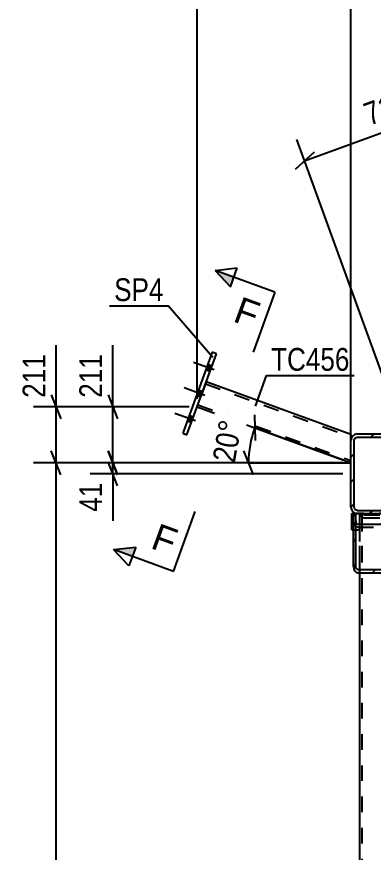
# Model space of a CAD drawing. Header units: millimetres. Extents: x -141 to 1048, y -561 to 280.
# Drawn here: x 791.9 to 836.8, y -203.4 to -98.4 of the extents above; entities that cross this region are included whole.
import ezdxf

# ---------------------------------------------------------------- set-up
doc = ezdxf.new("R2010")
doc.units = ezdxf.units.MM
doc.linetypes.add('DXK_LINE_DOT2', pattern=[3.9198, 1.9599, -1.9599])
doc.styles.add('Arial', font='ARIAL.TTF', dxfattribs={"height": 0.2})
doc.styles.add('Arial Narrow', font='ARIALN.TTF', dxfattribs={"height": 0.2})

# ---------------------------------------------------------------- blocks, each defined once
blk = doc.blocks.new('Part-389626618-1881 - 1833')
at = {"color": 7, "linetype": 'DXK_LINE_DOT2'}
for p, q in [((815.76, -144.3), (814.62, -147.43)), ((815.67, -144.55), (833.98, -151.21)), ((814.71, -147.18), (833.98, -154.19)), ((833.98, -150.93), (833.98, -151.09)), ((833.98, -154.48), (833.98, -151.65))]:
    blk.add_line(p, q, dxfattribs=at)
at = {"color": 2, "linetype": 'Continuous'}
for p, q in [((833.98, -150.93), (815.76, -144.3)), ((814.62, -147.43), (833.98, -154.48)), ((833.98, -150.93), (833.98, -151.09)), ((833.98, -151.09), (833.98, -151.5)), ((833.98, -151.5), (833.98, -151.65))]:
    blk.add_line(p, q, dxfattribs=at)
blk = doc.blocks.new('Part-389626618-1850 - 1833')
at = {"linetype": 'Continuous'}
h = blk.add_hatch(dxfattribs=at)
h.set_pattern_fill('', scale=0.7, style=0, pattern_type=0)
h.set_pattern_definition([(45, (833.9813, -160.047), (-1.57154, 1.57154), [])])
h.paths.add_polyline_path([(833.98, -151.65), (833.98, -160.05), (834.04, -160.35), (834.22, -160.61), (834.48, -160.79), (834.78, -160.85), (839.85, -160.85), (840.15, -160.79), (840.41, -160.61), (840.59, -160.35), (840.65, -160.05), (840.65, -151.65), (840.59, -151.34), (840.41, -151.08), (840.15, -150.91), (839.85, -150.85), (834.78, -150.85), (834.48, -150.91), (834.22, -151.08), (834.04, -151.34)])
h.paths.add_polyline_path([(834.5, -151.36), (834.63, -151.28), (834.78, -151.25), (839.85, -151.25), (840, -151.28), (840.13, -151.36), (840.22, -151.49), (840.25, -151.65), (840.25, -160.05), (840.22, -160.2), (840.13, -160.33), (840, -160.42), (839.85, -160.45), (834.78, -160.45), (834.63, -160.42), (834.5, -160.33), (834.41, -160.2), (834.38, -160.05), (834.38, -151.65), (834.41, -151.49)])
at = {"color": 2, "linetype": 'Continuous'}
for p, q in [((834.78, -150.85), (834.48, -150.91)), ((834.78, -150.85), (839.85, -150.85)), ((840.15, -150.91), (839.85, -150.85)), ((834.04, -151.34), (833.98, -151.65)), ((833.98, -160.05), (833.98, -151.65)), ((834.38, -151.65), (834.41, -151.49)), ((834.38, -160.05), (834.38, -151.65)), ((834.63, -151.28), (834.78, -151.25)), ((834.78, -151.25), (839.85, -151.25)), ((839.85, -151.25), (840, -151.28)), ((840.22, -151.49), (840.25, -151.65)), ((840.25, -160.05), (840.25, -151.65)), ((840.65, -151.65), (840.59, -151.34)), ((840.65, -160.05), (840.65, -151.65)), ((833.98, -160.05), (834.04, -160.35)), ((834.41, -160.2), (834.38, -160.05)), ((834.78, -160.45), (834.63, -160.42)), ((834.78, -160.45), (839.85, -160.45)), ((840, -160.42), (839.85, -160.45)), ((840.25, -160.05), (840.22, -160.2)), ((840.59, -160.35), (840.65, -160.05)), ((834.48, -160.79), (834.78, -160.85)), ((834.78, -160.85), (839.85, -160.85)), ((839.85, -160.85), (840.15, -160.79))]:
    blk.add_line(p, q, dxfattribs=at)
for centre, radius, start, end in [((834.78, -151.65), 0.8, 112.5, 157.5), ((839.85, -151.65), 0.8, 22.5, 67.5), ((834.78, -151.65), 0.4, 112.5, 157.5), ((839.85, -151.65), 0.4, 22.5, 67.5), ((834.78, -160.05), 0.8, 202.5, 247.5), ((834.78, -160.05), 0.4, 202.5, 247.5), ((839.85, -160.05), 0.4, 292.5, 337.5), ((839.85, -160.05), 0.8, 292.5, 337.5)]:
    blk.add_arc(centre, radius, start, end, dxfattribs=at)
blk = doc.blocks.new('Part-389626618-1861 - 1833')
at = {"color": 2, "linetype": 'Continuous'}
for p, q in [((834.11, -160.85), (834.11, -160.85)), ((834.11, -160.85), (834.31, -160.85)), ((834.11, -162.89), (834.11, -160.85)), ((834.58, -160.85), (834.78, -160.85)), ((835.11, -162.18), (835.11, -160.85)), ((834.11, -162.89), (834.31, -162.89))]:
    blk.add_line(p, q, dxfattribs=at)
at = {"color": 7, "linetype": 'DXK_LINE_DOT2'}
for p, q in [((835.11, -160.85), (834.11, -160.85)), ((834.11, -160.85), (834.11, -160.85)), ((834.31, -160.85), (834.58, -160.85)), ((834.78, -160.85), (835.11, -160.85)), ((835.11, -160.85), (835.11, -160.85)), ((835.11, -160.85), (835.11, -160.85)), ((835.11, -162.89), (835.11, -162.18)), ((834.11, -162.89), (835.11, -162.89)), ((834.31, -162.89), (835.11, -162.89))]:
    blk.add_line(p, q, dxfattribs=at)
blk = doc.blocks.new('Part-389626618-1926 - 1833')
at = {"color": 2, "linetype": 'Continuous'}
for p, q in [((816.54, -140.59), (812.84, -150.77)), ((817.05, -140.77), (816.54, -140.59)), ((813.34, -150.95), (817.05, -140.77)), ((812.84, -150.77), (813.34, -150.95))]:
    blk.add_line(p, q, dxfattribs=at)
blk = doc.blocks.new('Part-389626618-1955 - 1833')
at = {"color": 7, "linetype": 'DXK_LINE_DOT2'}
for p, q in [((839.51, -160.85), (835.11, -160.85)), ((835.11, -160.85), (835.15, -160.85)), ((835.11, -166.89), (835.11, -160.85)), ((835.15, -160.85), (835.16, -160.92)), ((835.38, -166.89), (835.38, -160.85)), ((835.46, -160.89), (835.44, -160.85)), ((835.44, -161.34), (835.55, -161.37)), ((835.55, -160.98), (835.46, -160.89)), ((835.65, -161.01), (835.55, -160.98)), ((835.55, -161.37), (835.65, -161.4)), ((835.65, -161.01), (838.98, -161.01)), ((835.65, -161.4), (838.98, -161.4)), ((839.08, -160.98), (838.98, -161.01)), ((838.98, -161.4), (839.17, -161.34)), ((839.17, -160.89), (839.08, -160.98)), ((839.19, -160.85), (839.17, -160.89)), ((839.17, -161.34), (839.19, -161.34)), ((839.25, -166.89), (839.25, -160.85)), ((839.47, -160.92), (839.48, -160.85)), ((839.51, -166.89), (839.51, -160.85))]:
    blk.add_line(p, q, dxfattribs=at)
for centre, start, end in [((835.84, -160.75), 193.2949, 235.5336), ((838.78, -160.75), 304.4664, 346.7051)]:
    blk.add_arc(centre, 0.709, start, end, dxfattribs=at)
blk = doc.blocks.new('Part-389626618-1891 - 1833')
at = {"color": 7, "linetype": 'DXK_LINE_DOT2'}
for p, q in [((835.11, -160.85), (839.51, -160.85)), ((835.11, -160.85), (835.16, -160.85)), ((835.11, -168.29), (835.11, -160.85)), ((835.38, -257.18), (835.38, -160.85)), ((839.25, -257.18), (839.25, -160.85)), ((839.51, -168.29), (839.51, -160.85)), ((835.11, -257.18), (835.11, -249.74)), ((839.51, -257.18), (839.51, -249.74)), ((835.11, -257.18), (839.51, -257.18))]:
    blk.add_line(p, q, dxfattribs=at)
at = {"color": 2, "linetype": 'Continuous'}
for p, q in [((835.11, -249.74), (835.11, -168.29)), ((839.51, -249.74), (839.51, -168.29))]:
    blk.add_line(p, q, dxfattribs=at)
blk = doc.blocks.new('Part-389626618-1957 - 1833')
at = {"linetype": 'Continuous'}
h = blk.add_hatch(dxfattribs=at)
h.set_pattern_fill('', scale=0.7, style=0, pattern_type=0)
h.set_pattern_definition([(45, (834.3147, -167.507), (-1.57154, 1.57154), [])])
h.paths.add_polyline_path([(834.31, -160.85), (834.31, -167.51), (834.36, -167.8), (834.47, -168.06), (834.64, -168.23), (834.85, -168.29), (839.78, -168.29), (839.99, -168.23), (840.16, -168.06), (840.27, -167.8), (840.31, -167.51), (840.31, -160.85), (840.05, -160.85), (840.05, -167.51), (840.03, -167.66), (839.97, -167.78), (839.88, -167.87), (839.78, -167.9), (834.85, -167.9), (834.75, -167.87), (834.66, -167.78), (834.6, -167.66), (834.58, -167.51), (834.58, -160.85)])
at = {"color": 7, "linetype": 'DXK_LINE_DOT2'}
for p, q in [((834.31, -167.51), (834.31, -160.85)), ((834.58, -160.85), (834.31, -160.85)), ((834.58, -167.51), (834.58, -160.85)), ((840.31, -160.85), (840.05, -160.85)), ((840.05, -160.85), (840.05, -167.51)), ((840.31, -167.51), (840.31, -160.85)), ((834.36, -162.08), (834.31, -161.79)), ((834.85, -162.57), (834.64, -162.51)), ((834.85, -162.57), (839.78, -162.57)), ((839.99, -162.51), (839.78, -162.57)), ((840.31, -161.79), (840.27, -162.08))]:
    blk.add_line(p, q, dxfattribs=at)
at = {"color": 2, "linetype": 'Continuous'}
for p, q in [((834.31, -167.51), (834.31, -160.85)), ((834.58, -160.85), (834.31, -160.85)), ((834.58, -167.51), (834.58, -160.85)), ((840.31, -160.85), (840.05, -160.85)), ((840.05, -160.85), (840.05, -167.51)), ((840.31, -167.51), (840.31, -160.85)), ((834.58, -161.79), (834.6, -161.94)), ((834.75, -162.15), (834.85, -162.18)), ((834.85, -162.18), (839.78, -162.18)), ((839.78, -162.18), (839.88, -162.15)), ((840.03, -161.94), (840.05, -161.79)), ((834.31, -167.51), (834.36, -167.8)), ((834.6, -167.66), (834.58, -167.51)), ((834.85, -167.9), (834.75, -167.87)), ((834.85, -167.9), (839.78, -167.9)), ((839.88, -167.87), (839.78, -167.9)), ((840.05, -167.51), (840.03, -167.66)), ((840.27, -167.8), (840.31, -167.51)), ((834.64, -168.23), (834.85, -168.29)), ((834.85, -168.29), (839.78, -168.29)), ((839.78, -168.29), (839.99, -168.23))]:
    blk.add_line(p, q, dxfattribs=at)
at = {"color": 7, "linetype": 'DXK_LINE_DOT2'}
for centre, start, end in [((835.04, -161.92), 193.2949, 235.5336), ((839.58, -161.92), 304.4664, 346.7051)]:
    blk.add_arc(centre, 0.709, start, end, dxfattribs=at)
at = {"color": 2, "linetype": 'Continuous'}
for centre, radius, start, end in [((834.95, -161.85), 0.354, 193.2949, 235.5336), ((839.68, -161.85), 0.354, 304.4664, 346.7051), ((835.04, -167.64), 0.709, 193.2949, 235.5336), ((834.95, -167.57), 0.354, 193.2949, 235.5336), ((839.68, -167.57), 0.354, 304.4664, 346.7051), ((839.58, -167.64), 0.709, 304.4664, 346.7051)]:
    blk.add_arc(centre, radius, start, end, dxfattribs=at)
blk = doc.blocks.new('Bolt-389626618-1966 - 1833')
at = {"linetype": 'Continuous'}
for points in [[(816.24, -143), (816.49, -142.31), (815.99, -142.13), (815.73, -142.81)], [(816.24, -143), (816.49, -142.31), (815.99, -142.13), (815.73, -142.81)], [(816.24, -143), (816.49, -142.31), (815.99, -142.13), (815.73, -142.81)], [(815.07, -146.21), (815.32, -145.52), (814.82, -145.34), (814.57, -146.03)], [(815.07, -146.21), (815.32, -145.52), (814.82, -145.34), (814.57, -146.03)], [(813.9, -149.42), (814.15, -148.73), (813.65, -148.55), (813.4, -149.24)], [(813.9, -149.42), (814.15, -148.73), (813.65, -148.55), (813.4, -149.24)], [(813.9, -149.42), (814.15, -148.73), (813.65, -148.55), (813.4, -149.24)]]:
    blk.add_hatch(color=1, dxfattribs=at).paths.add_polyline_path(points)
at = {"color": 1, "linetype": 'Continuous'}
for p, q in [((816.77, -142.8), (814.17, -141.85)), ((816.77, -142.8), (814.17, -141.85)), ((816.77, -142.8), (814.17, -141.85)), ((816.24, -143), (815.73, -142.81)), ((816.24, -143), (815.73, -142.81)), ((816.24, -143), (815.73, -142.81)), ((816.49, -142.31), (815.99, -142.13)), ((816.49, -142.31), (815.99, -142.13)), ((816.49, -142.31), (815.99, -142.13)), ((815.6, -146.01), (813, -145.06)), ((815.6, -146.01), (813, -145.06)), ((815.32, -145.52), (814.82, -145.34)), ((815.32, -145.52), (814.82, -145.34)), ((815.07, -146.21), (814.57, -146.03)), ((815.07, -146.21), (814.57, -146.03)), ((814.43, -149.22), (811.83, -148.28)), ((814.43, -149.22), (811.83, -148.28)), ((814.43, -149.22), (811.83, -148.28)), ((814.15, -148.73), (813.65, -148.55)), ((814.15, -148.73), (813.65, -148.55)), ((814.15, -148.73), (813.65, -148.55)), ((813.9, -149.42), (813.4, -149.24)), ((813.9, -149.42), (813.4, -149.24)), ((813.9, -149.42), (813.4, -149.24))]:
    blk.add_line(p, q, dxfattribs=at)
blk = doc.blocks.new('AngleDimension-389626618-2047 - 1833')
at = {"color": 7, "linetype": 'Continuous'}
for p, q in [((821.83, -148.46), (821.93, -151.69)), ((833.04, -154.13), (821.88, -150.07)), ((821.88, -150.07), (833.98, -154.48)), ((821.71, -155.98), (820.51, -152.98)), ((821.11, -154.48), (833.98, -154.48))]:
    blk.add_line(p, q, dxfattribs=at)
blk.add_arc((833.98, -154.48), 12.88, 160, 180, dxfattribs=at)
at = {"color": 0}
blk.add_wipeout([(820.98, -148.9), (816.84, -148.17), (815.72, -154.53), (819.85, -155.26)], dxfattribs=at)
at = {"color": 3, "style": 'Arial Narrow'}
blk.add_text('20°', height=2.863, rotation=80.0021, dxfattribs=at).set_placement((819.37, -154.57))
blk = doc.blocks.new('StraightDimension-389626618-47883 - 1833')
at = {"color": 7, "linetype": 'Continuous'}
for p, q in [((814.62, -146.43), (814.62, -81.89)), ((833.98, -153.48), (833.98, -81.89)), ((816.12, -84.14), (813.12, -85.34)), ((814.62, -84.74), (833.98, -84.74)), ((832.48, -85.34), (835.48, -84.14))]:
    blk.add_line(p, q, dxfattribs=at)
at = {"color": 0}
blk.add_wipeout([(827.64, -83.99), (827.64, -79.79), (820.96, -79.79), (820.96, -83.99)], dxfattribs=at)
at = {"color": 3, "style": 'Arial Narrow'}
blk.add_text('581', height=2.863, dxfattribs=at).set_placement((821.56, -83.39))
blk = doc.blocks.new('StraightDimension-389626618-49322 - 1833')
at = {"color": 7, "linetype": 'Continuous'}
for p, q in [((804.03, -147.43), (804.03, -139.69)), ((804.03, -147.43), (804.03, -139.69)), ((803.43, -145.93), (804.63, -148.93)), ((813.62, -147.43), (801.18, -147.43)), ((804.03, -154.48), (804.03, -147.43)), ((804.63, -155.98), (803.43, -152.98)), ((832.98, -154.48), (801.18, -154.48))]:
    blk.add_line(p, q, dxfattribs=at)
at = {"color": 0}
blk.add_wipeout([(803.28, -140.22), (799.08, -140.22), (799.08, -146.9), (803.28, -146.9)], dxfattribs=at)
at = {"color": 3, "style": 'Arial Narrow'}
blk.add_text('211', height=2.863, rotation=90.0002, dxfattribs=at).set_placement((802.68, -146.3))
blk = doc.blocks.new('StraightDimension-389626618-47882 - 1833')
at = {"color": 7, "linetype": 'Continuous'}
for p, q in [((833.98, -153.48), (833.98, -81.89)), ((840.65, -153.48), (840.65, -81.89)), ((832.48, -85.34), (835.48, -84.14)), ((833.98, -84.74), (840.65, -84.74)), ((842.15, -84.14), (839.15, -85.34))]:
    blk.add_line(p, q, dxfattribs=at)
at = {"color": 0}
blk.add_wipeout([(840.66, -83.99), (840.66, -79.79), (833.97, -79.79), (833.97, -83.99)], dxfattribs=at)
at = {"color": 3, "style": 'Arial Narrow'}
blk.add_text('200', height=2.863, dxfattribs=at).set_placement((834.57, -83.39))
blk = doc.blocks.new('StraightDimension-389626618-49323 - 1833')
at = {"color": 7, "linetype": 'Continuous'}
for p, q in [((803.43, -152.98), (804.63, -155.98)), ((804.63, -157.35), (803.43, -154.35)), ((832.98, -154.48), (801.18, -154.48)), ((804.03, -155.85), (804.03, -154.48)), ((832.98, -155.85), (801.18, -155.85)), ((804.03, -155.85), (804.03, -161.75)), ((804.03, -155.85), (804.03, -161.75))]:
    blk.add_line(p, q, dxfattribs=at)
at = {"color": 0}
blk.add_wipeout([(803.28, -156.37), (799.08, -156.37), (799.08, -161.23), (803.28, -161.23)], dxfattribs=at)
at = {"color": 3, "style": 'Arial Narrow'}
blk.add_text('41', height=2.863, rotation=90.0002, dxfattribs=at).set_placement((802.68, -160.63))
blk = doc.blocks.new('StraightDimension-389626618-49349 - 1833')
at = {"color": 7, "linetype": 'Continuous'}
for p, q in [((796.89, -147.43), (796.89, -139.69)), ((796.89, -147.43), (796.89, -139.69)), ((796.29, -145.93), (797.49, -148.93)), ((813.62, -147.43), (794.04, -147.43)), ((796.89, -154.48), (796.89, -147.43)), ((797.49, -155.98), (796.29, -152.98)), ((832.98, -154.48), (794.04, -154.48))]:
    blk.add_line(p, q, dxfattribs=at)
at = {"color": 0}
blk.add_wipeout([(796.14, -140.22), (791.94, -140.22), (791.94, -146.9), (796.14, -146.9)], dxfattribs=at)
at = {"color": 3, "style": 'Arial Narrow'}
blk.add_text('211', height=2.863, rotation=90.0002, dxfattribs=at).set_placement((795.54, -146.3))
blk = doc.blocks.new('StraightDimension-389626618-49350 - 1833')
at = {"color": 7, "linetype": 'Continuous'}
for p, q in [((797.49, -155.98), (796.29, -152.98)), ((832.98, -154.48), (794.04, -154.48)), ((796.89, -263.24), (796.89, -154.48))]:
    blk.add_line(p, q, dxfattribs=at)
blk = doc.blocks.new('StraightDimension-389626618-54455 - 1833')
at = {"color": 7, "linetype": 'Continuous'}
for p, q in [((858.22, -129.64), (849.53, -105.72)), ((849.3, -109.48), (851.71, -107.32)), ((828.15, -116.52), (850.51, -108.4)), ((840.31, -149.99), (827.18, -113.84)), ((829.36, -115.44), (826.95, -117.6))]:
    blk.add_line(p, q, dxfattribs=at)
at = {"color": 0}
blk.add_wipeout([(842.21, -110.61), (840.78, -106.67), (834.5, -108.95), (835.93, -112.9)], dxfattribs=at)
at = {"color": 3, "style": 'Arial Narrow'}
blk.add_text('714', height=2.863, rotation=19.9618, dxfattribs=at).set_placement((836.29, -112.13))
blk = doc.blocks.new('Mark-389626618-38520 - 1833')
at = {"color": 30, "linetype": 'Continuous'}
for p, q in [((821.99, -147.34), (823.34, -143.51)), ((823.34, -143.51), (834.4, -143.51))]:
    blk.add_line(p, q, dxfattribs=at)
at = {"color": 0}
blk.add_wipeout([(833.8, -142.91), (833.8, -139.91), (823.94, -139.91), (823.94, -142.91)], dxfattribs=at)
blk.add_wipeout([(833.8, -142.91), (833.8, -139.91), (823.94, -139.91), (823.94, -142.91)], dxfattribs=at)
at = {"color": 3, "style": 'Arial Narrow'}
blk.add_text('TC456', height=2.863, dxfattribs=at).set_placement((823.94, -142.91))
blk = doc.blocks.new('Mark-389626618-1922 - 1833')
at = {"color": 30, "linetype": 'Continuous'}
for p in [(803.6, -134.75), (816.62, -141.25)]:
    blk.add_line(p, (811.01, -134.75), dxfattribs=at)
at = {"color": 0}
blk.add_wipeout([(810.41, -134.15), (810.41, -131.15), (804.2, -131.15), (804.2, -134.15)], dxfattribs=at)
blk.add_wipeout([(810.41, -134.15), (810.41, -131.15), (804.2, -131.15), (804.2, -134.15)], dxfattribs=at)
at = {"color": 3, "style": 'Arial Narrow'}
blk.add_text('SP4', height=2.863, dxfattribs=at).set_placement((804.2, -134.15))
blk = doc.blocks.new('SectionMark-389626618-2269 - 1833')
at = {"linetype": 'Continuous'}
for points in [[(819.25, -131.16), (818.82, -132.34), (816.9, -130.31)], [(806.91, -165.07), (806.48, -166.24), (804.13, -165.39)]]:
    blk.add_hatch(color=6, dxfattribs=at).paths.add_polyline_path(points)
at = {"color": 6, "linetype": 'Continuous'}
for p, q in [((816.9, -130.31), (819.68, -129.99)), ((818.82, -132.34), (819.68, -129.99)), ((816.9, -130.31), (818.82, -132.34)), ((804.13, -165.39), (806.91, -165.07)), ((806.05, -167.42), (804.13, -165.39)), ((806.91, -165.07), (806.05, -167.42))]:
    blk.add_line(p, q, dxfattribs=at)
at = {"color": 0, "linetype": 'Continuous'}
for points in [[(821.68, -137.63), (822.88, -134.35), (820.2, -133.37), (819, -136.66)], [(811.31, -166.14), (812.51, -162.85), (809.83, -161.87), (808.63, -165.16)]]:
    blk.add_wipeout(points, dxfattribs=at)
at = {"color": 6, "linetype": 'Continuous'}
for p, q in [((824.42, -133.04), (816.9, -130.31)), ((824.42, -133.04), (821.68, -140.56)), ((811.65, -168.13), (814.39, -160.61)), ((811.65, -168.13), (804.13, -165.39))]:
    blk.add_line(p, q, dxfattribs=at)
at = {"color": 3, "linetype": 'Continuous', "style": 'Arial'}
for p in [(819, -136.66), (808.63, -165.16)]:
    blk.add_text('F', height=3.34, rotation=-20.002, dxfattribs=at).set_placement(p)

msp = doc.modelspace()

# ---------------------------------------------------------------- block references
for name in ['Part-389626618-1926 - 1833', 'Bolt-389626618-1966 - 1833', 'Part-389626618-1881 - 1833', 'Part-389626618-1850 - 1833', 'Part-389626618-1861 - 1833', 'Part-389626618-1957 - 1833', 'Part-389626618-1955 - 1833', 'Part-389626618-1891 - 1833']:
    msp.add_blockref(name, (0, 0))

# ---------------------------------------------------------------- next in the draw order: block references
msp.add_blockref('AngleDimension-389626618-2047 - 1833', (0, 0))

# ---------------------------------------------------------------- next in the draw order: block references
msp.add_blockref('StraightDimension-389626618-47883 - 1833', (0, 0))

# ---------------------------------------------------------------- next in the draw order: block references
msp.add_blockref('StraightDimension-389626618-49322 - 1833', (0, 0))

# ---------------------------------------------------------------- next in the draw order: block references
msp.add_blockref('StraightDimension-389626618-47882 - 1833', (0, 0))

# ---------------------------------------------------------------- next in the draw order: block references
msp.add_blockref('StraightDimension-389626618-49323 - 1833', (0, 0))

# ---------------------------------------------------------------- next in the draw order: block references
msp.add_blockref('StraightDimension-389626618-49349 - 1833', (0, 0))

# ---------------------------------------------------------------- next in the draw order: block references
for name in ['StraightDimension-389626618-54455 - 1833', 'Mark-389626618-1922 - 1833', 'StraightDimension-389626618-49350 - 1833']:
    msp.add_blockref(name, (0, 0))

# ---------------------------------------------------------------- next in the draw order: block references
msp.add_blockref('Mark-389626618-38520 - 1833', (0, 0))

# ---------------------------------------------------------------- next in the draw order: block references
msp.add_blockref('SectionMark-389626618-2269 - 1833', (0, 0))

doc.saveas('drawing.dxf')
